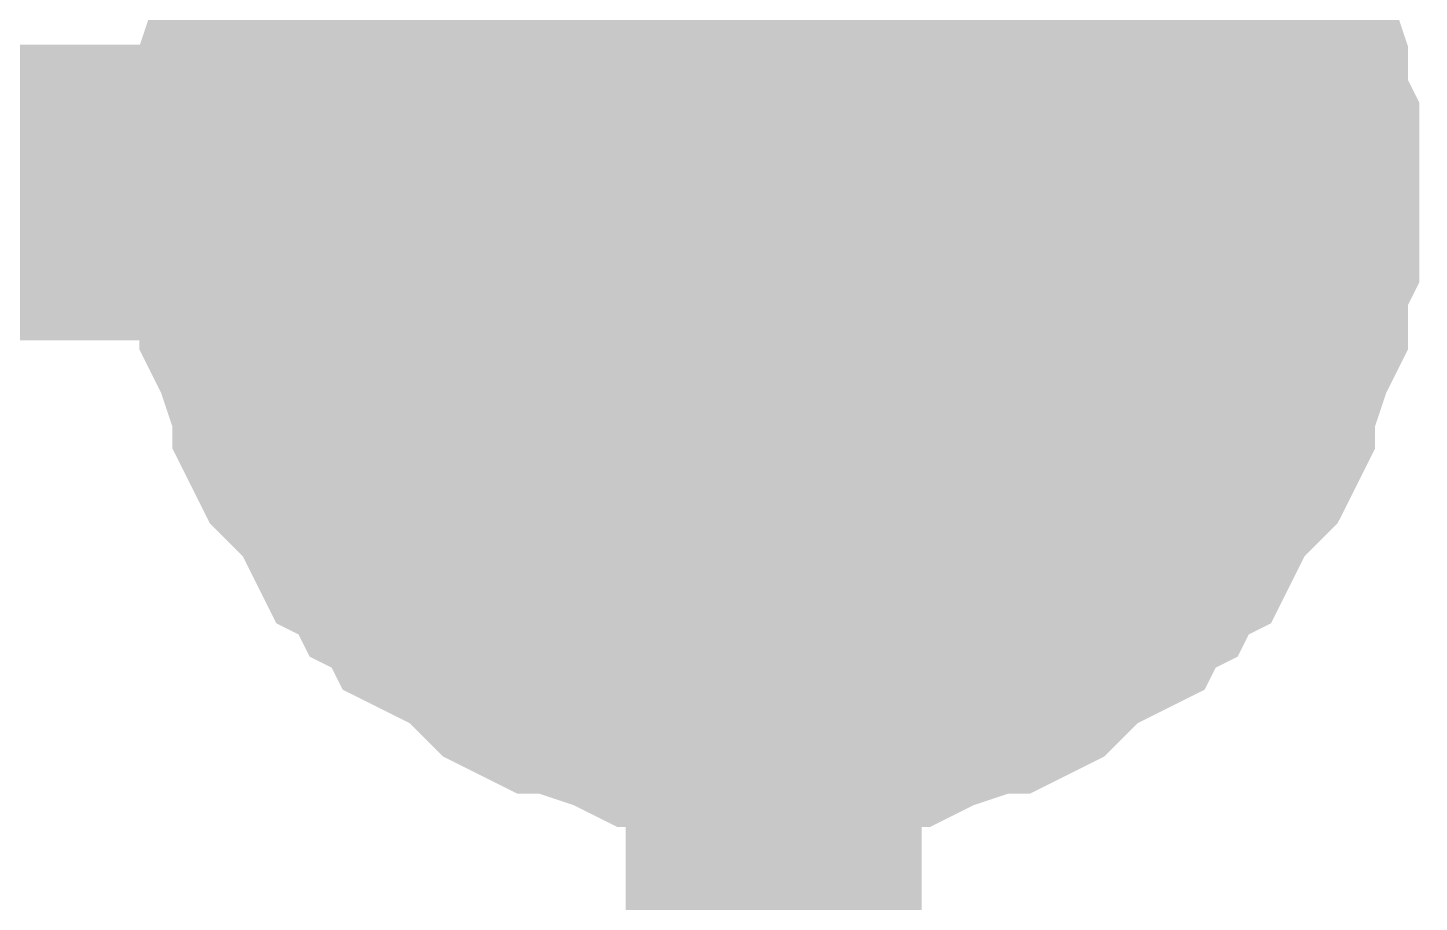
# Model space of a CAD drawing. Header units: inches. Extents: x 0 to 17, y 0 to 11.7.
# Drawn here: x 10.9693 to 11.0248, y 4.8214 to 4.8562 of the extents above; entities that cross this region are included whole.
import ezdxf

# ---------------------------------------------------------------- set-up
doc = ezdxf.new("R2010")
doc.units = ezdxf.units.IN
doc.header["$MEASUREMENT"] = 0
doc.layers.add('Sheet', color=255, linetype='Continuous')

msp = doc.modelspace()

# ---------------------------------------------------------------- linework, layer by layer
at = {"layer": 'Sheet'}
for points in [[(10.898984, 4.849675, 0.0118, 0.0118, 0), (10.99908, 4.849675, 0.0118, 0.0118, 0), (10.99908, 4.949791, 0.0118, 0.0118, 0), (10.898984, 4.949791, 0.0118, 0.0118, 0)], [(10.979237, 4.849675, 0.0118, 0.0118, 0), (10.979237, 4.850557, 0.0118, 0.0118, 0), (10.979237, 4.85188, 0.0118, 0.0118, 0), (10.979678, 4.852762, 0.0118, 0.0118, 0), (10.979678, 4.853644, 0.0118, 0.0118, 0), (10.979678, 4.854526, 0.0118, 0.0118, 0), (10.980119, 4.85585, 0.0118, 0.0118, 0), (10.98056, 4.856732, 0.0118, 0.0118, 0), (10.981001, 4.857614, 0.0118, 0.0118, 0), (10.981001, 4.858496, 0.0118, 0.0118, 0), (10.981442, 4.859378, 0.0118, 0.0118, 0), (10.981883, 4.86026, 0.0118, 0.0118, 0), (10.982765, 4.861142, 0.0118, 0.0118, 0), (10.983206, 4.861583, 0.0118, 0.0118, 0), (10.983646, 4.862465, 0.0118, 0.0118, 0)], [(10.979237, 4.849675, 0.0118, 0.0118, 0), (10.979237, 4.850557, 0.0118, 0.0118, 0), (10.979237, 4.85188, 0.0118, 0.0118, 0), (10.979678, 4.852762, 0.0118, 0.0118, 0), (10.979678, 4.853644, 0.0118, 0.0118, 0), (10.979678, 4.854526, 0.0118, 0.0118, 0), (10.980119, 4.85585, 0.0118, 0.0118, 0), (10.98056, 4.856732, 0.0118, 0.0118, 0), (10.981001, 4.857614, 0.0118, 0.0118, 0), (10.981001, 4.858496, 0.0118, 0.0118, 0), (10.981442, 4.859378, 0.0118, 0.0118, 0), (10.981883, 4.86026, 0.0118, 0.0118, 0), (10.982765, 4.861142, 0.0118, 0.0118, 0), (10.983206, 4.861583, 0.0118, 0.0118, 0), (10.983646, 4.862465, 0.0118, 0.0118, 0)], [(10.979237, 4.849675, 0.0118, 0.0118, 0), (10.979237, 4.850557, 0.0118, 0.0118, 0), (10.979237, 4.85188, 0.0118, 0.0118, 0), (10.979678, 4.852762, 0.0118, 0.0118, 0), (10.979678, 4.853644, 0.0118, 0.0118, 0), (10.979678, 4.854526, 0.0118, 0.0118, 0), (10.980119, 4.85585, 0.0118, 0.0118, 0), (10.98056, 4.856732, 0.0118, 0.0118, 0), (10.981001, 4.857614, 0.0118, 0.0118, 0), (10.981001, 4.858496, 0.0118, 0.0118, 0), (10.981442, 4.859378, 0.0118, 0.0118, 0), (10.981883, 4.86026, 0.0118, 0.0118, 0), (10.982765, 4.861142, 0.0118, 0.0118, 0), (10.983206, 4.861583, 0.0118, 0.0118, 0), (10.983646, 4.862465, 0.0118, 0.0118, 0)], [(10.979237, 4.849675, 0.0118, 0.0118, 0), (10.979237, 4.850557, 0.0118, 0.0118, 0), (10.979237, 4.85188, 0.0118, 0.0118, 0), (10.979678, 4.852762, 0.0118, 0.0118, 0), (10.979678, 4.853644, 0.0118, 0.0118, 0), (10.979678, 4.854526, 0.0118, 0.0118, 0), (10.980119, 4.85585, 0.0118, 0.0118, 0), (10.98056, 4.856732, 0.0118, 0.0118, 0), (10.981001, 4.857614, 0.0118, 0.0118, 0), (10.981001, 4.858496, 0.0118, 0.0118, 0), (10.981442, 4.859378, 0.0118, 0.0118, 0), (10.981883, 4.86026, 0.0118, 0.0118, 0), (10.982765, 4.861142, 0.0118, 0.0118, 0), (10.983206, 4.861583, 0.0118, 0.0118, 0), (10.983646, 4.862465, 0.0118, 0.0118, 0)], [(11.014513, 4.862465, 0.0118, 0.0118, 0), (11.014954, 4.861583, 0.0118, 0.0118, 0), (11.015395, 4.861142, 0.0118, 0.0118, 0), (11.016277, 4.86026, 0.0118, 0.0118, 0), (11.016718, 4.859378, 0.0118, 0.0118, 0), (11.017159, 4.858496, 0.0118, 0.0118, 0), (11.017159, 4.857614, 0.0118, 0.0118, 0), (11.0176, 4.856732, 0.0118, 0.0118, 0), (11.018041, 4.85585, 0.0118, 0.0118, 0), (11.018482, 4.854526, 0.0118, 0.0118, 0), (11.018482, 4.853644, 0.0118, 0.0118, 0), (11.018482, 4.852762, 0.0118, 0.0118, 0), (11.018923, 4.85188, 0.0118, 0.0118, 0), (11.018923, 4.850557, 0.0118, 0.0118, 0), (11.018923, 4.849675, 0.0118, 0.0118, 0)], [(11.014513, 4.862465, 0.0118, 0.0118, 0), (11.014954, 4.861583, 0.0118, 0.0118, 0), (11.015395, 4.861142, 0.0118, 0.0118, 0), (11.016277, 4.86026, 0.0118, 0.0118, 0), (11.016718, 4.859378, 0.0118, 0.0118, 0), (11.017159, 4.858496, 0.0118, 0.0118, 0), (11.017159, 4.857614, 0.0118, 0.0118, 0), (11.0176, 4.856732, 0.0118, 0.0118, 0), (11.018041, 4.85585, 0.0118, 0.0118, 0), (11.018482, 4.854526, 0.0118, 0.0118, 0), (11.018482, 4.853644, 0.0118, 0.0118, 0), (11.018482, 4.852762, 0.0118, 0.0118, 0), (11.018923, 4.85188, 0.0118, 0.0118, 0), (11.018923, 4.850557, 0.0118, 0.0118, 0), (11.018923, 4.849675, 0.0118, 0.0118, 0)], [(11.014513, 4.862465, 0.0118, 0.0118, 0), (11.014954, 4.861583, 0.0118, 0.0118, 0), (11.015395, 4.861142, 0.0118, 0.0118, 0), (11.016277, 4.86026, 0.0118, 0.0118, 0), (11.016718, 4.859378, 0.0118, 0.0118, 0), (11.017159, 4.858496, 0.0118, 0.0118, 0), (11.017159, 4.857614, 0.0118, 0.0118, 0), (11.0176, 4.856732, 0.0118, 0.0118, 0), (11.018041, 4.85585, 0.0118, 0.0118, 0), (11.018482, 4.854526, 0.0118, 0.0118, 0), (11.018482, 4.853644, 0.0118, 0.0118, 0), (11.018482, 4.852762, 0.0118, 0.0118, 0), (11.018923, 4.85188, 0.0118, 0.0118, 0), (11.018923, 4.850557, 0.0118, 0.0118, 0), (11.018923, 4.849675, 0.0118, 0.0118, 0)], [(11.014513, 4.862465, 0.0118, 0.0118, 0), (11.014954, 4.861583, 0.0118, 0.0118, 0), (11.015395, 4.861142, 0.0118, 0.0118, 0), (11.016277, 4.86026, 0.0118, 0.0118, 0), (11.016718, 4.859378, 0.0118, 0.0118, 0), (11.017159, 4.858496, 0.0118, 0.0118, 0), (11.017159, 4.857614, 0.0118, 0.0118, 0), (11.0176, 4.856732, 0.0118, 0.0118, 0), (11.018041, 4.85585, 0.0118, 0.0118, 0), (11.018482, 4.854526, 0.0118, 0.0118, 0), (11.018482, 4.853644, 0.0118, 0.0118, 0), (11.018482, 4.852762, 0.0118, 0.0118, 0), (11.018923, 4.85188, 0.0118, 0.0118, 0), (11.018923, 4.850557, 0.0118, 0.0118, 0), (11.018923, 4.849675, 0.0118, 0.0118, 0)], [(10.979237, 4.849675, 0.0039, 0.0039, 0), (10.979237, 4.850557, 0.0039, 0.0039, 0), (10.979237, 4.85188, 0.0039, 0.0039, 0), (10.979678, 4.852762, 0.0039, 0.0039, 0), (10.979678, 4.853644, 0.0039, 0.0039, 0), (10.979678, 4.854526, 0.0039, 0.0039, 0), (10.980119, 4.85585, 0.0039, 0.0039, 0), (10.98056, 4.856732, 0.0039, 0.0039, 0), (10.981001, 4.857614, 0.0039, 0.0039, 0), (10.981001, 4.858496, 0.0039, 0.0039, 0)], [(10.979237, 4.849675, 0.0039, 0.0039, 0), (10.979237, 4.850557, 0.0039, 0.0039, 0), (10.979237, 4.85188, 0.0039, 0.0039, 0), (10.979678, 4.852762, 0.0039, 0.0039, 0), (10.979678, 4.853644, 0.0039, 0.0039, 0), (10.979678, 4.854526, 0.0039, 0.0039, 0), (10.980119, 4.85585, 0.0039, 0.0039, 0), (10.98056, 4.856732, 0.0039, 0.0039, 0), (10.981001, 4.857614, 0.0039, 0.0039, 0), (10.981001, 4.858496, 0.0039, 0.0039, 0)], [(10.979237, 4.849675, 0.0039, 0.0039, 0), (10.979237, 4.850557, 0.0039, 0.0039, 0), (10.979237, 4.85188, 0.0039, 0.0039, 0), (10.979678, 4.852762, 0.0039, 0.0039, 0), (10.979678, 4.853644, 0.0039, 0.0039, 0), (10.979678, 4.854526, 0.0039, 0.0039, 0), (10.980119, 4.85585, 0.0039, 0.0039, 0), (10.98056, 4.856732, 0.0039, 0.0039, 0), (10.981001, 4.857614, 0.0039, 0.0039, 0), (10.981001, 4.858496, 0.0039, 0.0039, 0)], [(10.979237, 4.849675, 0.0039, 0.0039, 0), (10.979237, 4.850557, 0.0039, 0.0039, 0), (10.979237, 4.85188, 0.0039, 0.0039, 0), (10.979678, 4.852762, 0.0039, 0.0039, 0), (10.979678, 4.853644, 0.0039, 0.0039, 0), (10.979678, 4.854526, 0.0039, 0.0039, 0), (10.980119, 4.85585, 0.0039, 0.0039, 0), (10.98056, 4.856732, 0.0039, 0.0039, 0), (10.981001, 4.857614, 0.0039, 0.0039, 0), (10.981001, 4.858496, 0.0039, 0.0039, 0)], [(11.017159, 4.858496, 0.0039, 0.0039, 0), (11.017159, 4.857614, 0.0039, 0.0039, 0), (11.0176, 4.856732, 0.0039, 0.0039, 0), (11.018041, 4.85585, 0.0039, 0.0039, 0), (11.018482, 4.854526, 0.0039, 0.0039, 0), (11.018482, 4.853644, 0.0039, 0.0039, 0), (11.018482, 4.852762, 0.0039, 0.0039, 0), (11.018923, 4.85188, 0.0039, 0.0039, 0), (11.018923, 4.850557, 0.0039, 0.0039, 0), (11.018923, 4.849675, 0.0039, 0.0039, 0)], [(11.017159, 4.858496, 0.0039, 0.0039, 0), (11.017159, 4.857614, 0.0039, 0.0039, 0), (11.0176, 4.856732, 0.0039, 0.0039, 0), (11.018041, 4.85585, 0.0039, 0.0039, 0), (11.018482, 4.854526, 0.0039, 0.0039, 0), (11.018482, 4.853644, 0.0039, 0.0039, 0), (11.018482, 4.852762, 0.0039, 0.0039, 0), (11.018923, 4.85188, 0.0039, 0.0039, 0), (11.018923, 4.850557, 0.0039, 0.0039, 0), (11.018923, 4.849675, 0.0039, 0.0039, 0)], [(11.017159, 4.858496, 0.0039, 0.0039, 0), (11.017159, 4.857614, 0.0039, 0.0039, 0), (11.0176, 4.856732, 0.0039, 0.0039, 0), (11.018041, 4.85585, 0.0039, 0.0039, 0), (11.018482, 4.854526, 0.0039, 0.0039, 0), (11.018482, 4.853644, 0.0039, 0.0039, 0), (11.018482, 4.852762, 0.0039, 0.0039, 0), (11.018923, 4.85188, 0.0039, 0.0039, 0), (11.018923, 4.850557, 0.0039, 0.0039, 0), (11.018923, 4.849675, 0.0039, 0.0039, 0)], [(11.017159, 4.858496, 0.0039, 0.0039, 0), (11.017159, 4.857614, 0.0039, 0.0039, 0), (11.0176, 4.856732, 0.0039, 0.0039, 0), (11.018041, 4.85585, 0.0039, 0.0039, 0), (11.018482, 4.854526, 0.0039, 0.0039, 0), (11.018482, 4.853644, 0.0039, 0.0039, 0), (11.018482, 4.852762, 0.0039, 0.0039, 0), (11.018923, 4.85188, 0.0039, 0.0039, 0), (11.018923, 4.850557, 0.0039, 0.0039, 0), (11.018923, 4.849675, 0.0039, 0.0039, 0)], [(10.898984, 4.75, 0.0118, 0.0118, 0), (10.99908, 4.75, 0.0118, 0.0118, 0), (10.99908, 4.849675, 0.0118, 0.0118, 0)], [(10.99908, 4.829828, 0.0118, 0.0118, 0), (10.998198, 4.829828, 0.0118, 0.0118, 0), (10.996875, 4.829828, 0.0118, 0.0118, 0), (10.995993, 4.830269, 0.0118, 0.0118, 0), (10.995111, 4.830269, 0.0118, 0.0118, 0), (10.994229, 4.830269, 0.0118, 0.0118, 0), (10.993347, 4.83071, 0.0118, 0.0118, 0), (10.992025, 4.831151, 0.0118, 0.0118, 0), (10.991143, 4.831592, 0.0118, 0.0118, 0), (10.990261, 4.831592, 0.0118, 0.0118, 0), (10.989379, 4.832033, 0.0118, 0.0118, 0), (10.988938, 4.832474, 0.0118, 0.0118, 0), (10.988056, 4.833357, 0.0118, 0.0118, 0), (10.987174, 4.833798, 0.0118, 0.0118, 0), (10.986292, 4.834239, 0.0118, 0.0118, 0), (10.985851, 4.835121, 0.0118, 0.0118, 0), (10.984969, 4.835562, 0.0118, 0.0118, 0), (10.984528, 4.836444, 0.0118, 0.0118, 0), (10.983646, 4.836885, 0.0118, 0.0118, 0), (10.983206, 4.837767, 0.0118, 0.0118, 0), (10.982765, 4.838649, 0.0118, 0.0118, 0), (10.981883, 4.839531, 0.0118, 0.0118, 0), (10.981442, 4.839972, 0.0118, 0.0118, 0), (10.981001, 4.840854, 0.0118, 0.0118, 0), (10.981001, 4.841736, 0.0118, 0.0118, 0), (10.98056, 4.842618, 0.0118, 0.0118, 0), (10.980119, 4.843942, 0.0118, 0.0118, 0), (10.979678, 4.844824, 0.0118, 0.0118, 0), (10.979678, 4.845706, 0.0118, 0.0118, 0), (10.979678, 4.846588, 0.0118, 0.0118, 0), (10.979237, 4.84747, 0.0118, 0.0118, 0), (10.979237, 4.848793, 0.0118, 0.0118, 0), (10.979237, 4.849675, 0.0118, 0.0118, 0)], [(10.979237, 4.849675, 0.0118, 0.0118, 0), (10.979237, 4.849675, 0.0118, 0.0118, 0)], [(10.99908, 4.829828, 0.0118, 0.0118, 0), (10.998198, 4.829828, 0.0118, 0.0118, 0), (10.996875, 4.829828, 0.0118, 0.0118, 0), (10.995993, 4.830269, 0.0118, 0.0118, 0), (10.995111, 4.830269, 0.0118, 0.0118, 0), (10.994229, 4.830269, 0.0118, 0.0118, 0), (10.993347, 4.83071, 0.0118, 0.0118, 0), (10.992025, 4.831151, 0.0118, 0.0118, 0), (10.991143, 4.831592, 0.0118, 0.0118, 0), (10.990261, 4.831592, 0.0118, 0.0118, 0), (10.989379, 4.832033, 0.0118, 0.0118, 0), (10.988938, 4.832474, 0.0118, 0.0118, 0), (10.988056, 4.833357, 0.0118, 0.0118, 0), (10.987174, 4.833798, 0.0118, 0.0118, 0), (10.986292, 4.834239, 0.0118, 0.0118, 0), (10.985851, 4.835121, 0.0118, 0.0118, 0), (10.984969, 4.835562, 0.0118, 0.0118, 0), (10.984528, 4.836444, 0.0118, 0.0118, 0), (10.983646, 4.836885, 0.0118, 0.0118, 0), (10.983206, 4.837767, 0.0118, 0.0118, 0), (10.982765, 4.838649, 0.0118, 0.0118, 0), (10.981883, 4.839531, 0.0118, 0.0118, 0), (10.981442, 4.839972, 0.0118, 0.0118, 0), (10.981001, 4.840854, 0.0118, 0.0118, 0), (10.981001, 4.841736, 0.0118, 0.0118, 0), (10.98056, 4.842618, 0.0118, 0.0118, 0), (10.980119, 4.843942, 0.0118, 0.0118, 0), (10.979678, 4.844824, 0.0118, 0.0118, 0), (10.979678, 4.845706, 0.0118, 0.0118, 0), (10.979678, 4.846588, 0.0118, 0.0118, 0), (10.979237, 4.84747, 0.0118, 0.0118, 0), (10.979237, 4.848793, 0.0118, 0.0118, 0), (10.979237, 4.849675, 0.0118, 0.0118, 0)], [(10.979237, 4.849675, 0.0118, 0.0118, 0), (10.979237, 4.849675, 0.0118, 0.0118, 0)], [(10.99908, 4.829828, 0.0118, 0.0118, 0), (10.998198, 4.829828, 0.0118, 0.0118, 0), (10.996875, 4.829828, 0.0118, 0.0118, 0), (10.995993, 4.830269, 0.0118, 0.0118, 0), (10.995111, 4.830269, 0.0118, 0.0118, 0), (10.994229, 4.830269, 0.0118, 0.0118, 0), (10.993347, 4.83071, 0.0118, 0.0118, 0), (10.992025, 4.831151, 0.0118, 0.0118, 0), (10.991143, 4.831592, 0.0118, 0.0118, 0), (10.990261, 4.831592, 0.0118, 0.0118, 0), (10.989379, 4.832033, 0.0118, 0.0118, 0), (10.988938, 4.832474, 0.0118, 0.0118, 0), (10.988056, 4.833357, 0.0118, 0.0118, 0), (10.987174, 4.833798, 0.0118, 0.0118, 0), (10.986292, 4.834239, 0.0118, 0.0118, 0), (10.985851, 4.835121, 0.0118, 0.0118, 0), (10.984969, 4.835562, 0.0118, 0.0118, 0), (10.984528, 4.836444, 0.0118, 0.0118, 0), (10.983646, 4.836885, 0.0118, 0.0118, 0), (10.983206, 4.837767, 0.0118, 0.0118, 0), (10.982765, 4.838649, 0.0118, 0.0118, 0), (10.981883, 4.839531, 0.0118, 0.0118, 0), (10.981442, 4.839972, 0.0118, 0.0118, 0), (10.981001, 4.840854, 0.0118, 0.0118, 0), (10.981001, 4.841736, 0.0118, 0.0118, 0), (10.98056, 4.842618, 0.0118, 0.0118, 0), (10.980119, 4.843942, 0.0118, 0.0118, 0), (10.979678, 4.844824, 0.0118, 0.0118, 0), (10.979678, 4.845706, 0.0118, 0.0118, 0), (10.979678, 4.846588, 0.0118, 0.0118, 0), (10.979237, 4.84747, 0.0118, 0.0118, 0), (10.979237, 4.848793, 0.0118, 0.0118, 0), (10.979237, 4.849675, 0.0118, 0.0118, 0)], [(10.979237, 4.849675, 0.0118, 0.0118, 0), (10.979237, 4.849675, 0.0118, 0.0118, 0)], [(10.99908, 4.829828, 0.0118, 0.0118, 0), (10.998198, 4.829828, 0.0118, 0.0118, 0), (10.996875, 4.829828, 0.0118, 0.0118, 0), (10.995993, 4.830269, 0.0118, 0.0118, 0), (10.995111, 4.830269, 0.0118, 0.0118, 0), (10.994229, 4.830269, 0.0118, 0.0118, 0), (10.993347, 4.83071, 0.0118, 0.0118, 0), (10.992025, 4.831151, 0.0118, 0.0118, 0), (10.991143, 4.831592, 0.0118, 0.0118, 0), (10.990261, 4.831592, 0.0118, 0.0118, 0), (10.989379, 4.832033, 0.0118, 0.0118, 0), (10.988938, 4.832474, 0.0118, 0.0118, 0), (10.988056, 4.833357, 0.0118, 0.0118, 0), (10.987174, 4.833798, 0.0118, 0.0118, 0), (10.986292, 4.834239, 0.0118, 0.0118, 0), (10.985851, 4.835121, 0.0118, 0.0118, 0), (10.984969, 4.835562, 0.0118, 0.0118, 0), (10.984528, 4.836444, 0.0118, 0.0118, 0), (10.983646, 4.836885, 0.0118, 0.0118, 0), (10.983206, 4.837767, 0.0118, 0.0118, 0), (10.982765, 4.838649, 0.0118, 0.0118, 0), (10.981883, 4.839531, 0.0118, 0.0118, 0), (10.981442, 4.839972, 0.0118, 0.0118, 0), (10.981001, 4.840854, 0.0118, 0.0118, 0), (10.981001, 4.841736, 0.0118, 0.0118, 0), (10.98056, 4.842618, 0.0118, 0.0118, 0), (10.980119, 4.843942, 0.0118, 0.0118, 0), (10.979678, 4.844824, 0.0118, 0.0118, 0), (10.979678, 4.845706, 0.0118, 0.0118, 0), (10.979678, 4.846588, 0.0118, 0.0118, 0), (10.979237, 4.84747, 0.0118, 0.0118, 0), (10.979237, 4.848793, 0.0118, 0.0118, 0), (10.979237, 4.849675, 0.0118, 0.0118, 0)], [(10.979237, 4.849675, 0.0118, 0.0118, 0), (10.979237, 4.849675, 0.0118, 0.0118, 0)], [(11.018923, 4.849675, 0.0118, 0.0118, 0), (11.018923, 4.848793, 0.0118, 0.0118, 0), (11.018923, 4.84747, 0.0118, 0.0118, 0), (11.018482, 4.846588, 0.0118, 0.0118, 0), (11.018482, 4.845706, 0.0118, 0.0118, 0), (11.018482, 4.844824, 0.0118, 0.0118, 0), (11.018041, 4.843942, 0.0118, 0.0118, 0), (11.0176, 4.842618, 0.0118, 0.0118, 0), (11.017159, 4.841736, 0.0118, 0.0118, 0), (11.017159, 4.840854, 0.0118, 0.0118, 0), (11.016718, 4.839972, 0.0118, 0.0118, 0), (11.016277, 4.839531, 0.0118, 0.0118, 0), (11.015395, 4.838649, 0.0118, 0.0118, 0), (11.014954, 4.837767, 0.0118, 0.0118, 0), (11.014513, 4.836885, 0.0118, 0.0118, 0), (11.013631, 4.836444, 0.0118, 0.0118, 0), (11.01319, 4.835562, 0.0118, 0.0118, 0), (11.012308, 4.835121, 0.0118, 0.0118, 0), (11.011867, 4.834239, 0.0118, 0.0118, 0), (11.010985, 4.833798, 0.0118, 0.0118, 0), (11.010104, 4.833357, 0.0118, 0.0118, 0), (11.009222, 4.832474, 0.0118, 0.0118, 0), (11.008781, 4.832033, 0.0118, 0.0118, 0), (11.007899, 4.831592, 0.0118, 0.0118, 0), (11.007017, 4.831592, 0.0118, 0.0118, 0), (11.006135, 4.831151, 0.0118, 0.0118, 0), (11.004812, 4.83071, 0.0118, 0.0118, 0), (11.00393, 4.830269, 0.0118, 0.0118, 0), (11.003048, 4.830269, 0.0118, 0.0118, 0), (11.002166, 4.830269, 0.0118, 0.0118, 0), (11.001285, 4.829828, 0.0118, 0.0118, 0), (10.999962, 4.829828, 0.0118, 0.0118, 0), (10.99908, 4.829828, 0.0118, 0.0118, 0)], [(11.018923, 4.849675, 0.0118, 0.0118, 0), (11.018923, 4.848793, 0.0118, 0.0118, 0), (11.018923, 4.84747, 0.0118, 0.0118, 0), (11.018482, 4.846588, 0.0118, 0.0118, 0), (11.018482, 4.845706, 0.0118, 0.0118, 0), (11.018482, 4.844824, 0.0118, 0.0118, 0), (11.018041, 4.843942, 0.0118, 0.0118, 0), (11.0176, 4.842618, 0.0118, 0.0118, 0), (11.017159, 4.841736, 0.0118, 0.0118, 0), (11.017159, 4.840854, 0.0118, 0.0118, 0), (11.016718, 4.839972, 0.0118, 0.0118, 0), (11.016277, 4.839531, 0.0118, 0.0118, 0), (11.015395, 4.838649, 0.0118, 0.0118, 0), (11.014954, 4.837767, 0.0118, 0.0118, 0), (11.014513, 4.836885, 0.0118, 0.0118, 0), (11.013631, 4.836444, 0.0118, 0.0118, 0), (11.01319, 4.835562, 0.0118, 0.0118, 0), (11.012308, 4.835121, 0.0118, 0.0118, 0), (11.011867, 4.834239, 0.0118, 0.0118, 0), (11.010985, 4.833798, 0.0118, 0.0118, 0), (11.010104, 4.833357, 0.0118, 0.0118, 0), (11.009222, 4.832474, 0.0118, 0.0118, 0), (11.008781, 4.832033, 0.0118, 0.0118, 0), (11.007899, 4.831592, 0.0118, 0.0118, 0), (11.007017, 4.831592, 0.0118, 0.0118, 0), (11.006135, 4.831151, 0.0118, 0.0118, 0), (11.004812, 4.83071, 0.0118, 0.0118, 0), (11.00393, 4.830269, 0.0118, 0.0118, 0), (11.003048, 4.830269, 0.0118, 0.0118, 0), (11.002166, 4.830269, 0.0118, 0.0118, 0), (11.001285, 4.829828, 0.0118, 0.0118, 0), (10.999962, 4.829828, 0.0118, 0.0118, 0), (10.99908, 4.829828, 0.0118, 0.0118, 0)], [(11.018923, 4.849675, 0.0118, 0.0118, 0), (11.018923, 4.848793, 0.0118, 0.0118, 0), (11.018923, 4.84747, 0.0118, 0.0118, 0), (11.018482, 4.846588, 0.0118, 0.0118, 0), (11.018482, 4.845706, 0.0118, 0.0118, 0), (11.018482, 4.844824, 0.0118, 0.0118, 0), (11.018041, 4.843942, 0.0118, 0.0118, 0), (11.0176, 4.842618, 0.0118, 0.0118, 0), (11.017159, 4.841736, 0.0118, 0.0118, 0), (11.017159, 4.840854, 0.0118, 0.0118, 0), (11.016718, 4.839972, 0.0118, 0.0118, 0), (11.016277, 4.839531, 0.0118, 0.0118, 0), (11.015395, 4.838649, 0.0118, 0.0118, 0), (11.014954, 4.837767, 0.0118, 0.0118, 0), (11.014513, 4.836885, 0.0118, 0.0118, 0), (11.013631, 4.836444, 0.0118, 0.0118, 0), (11.01319, 4.835562, 0.0118, 0.0118, 0), (11.012308, 4.835121, 0.0118, 0.0118, 0), (11.011867, 4.834239, 0.0118, 0.0118, 0), (11.010985, 4.833798, 0.0118, 0.0118, 0), (11.010104, 4.833357, 0.0118, 0.0118, 0), (11.009222, 4.832474, 0.0118, 0.0118, 0), (11.008781, 4.832033, 0.0118, 0.0118, 0), (11.007899, 4.831592, 0.0118, 0.0118, 0), (11.007017, 4.831592, 0.0118, 0.0118, 0), (11.006135, 4.831151, 0.0118, 0.0118, 0), (11.004812, 4.83071, 0.0118, 0.0118, 0), (11.00393, 4.830269, 0.0118, 0.0118, 0), (11.003048, 4.830269, 0.0118, 0.0118, 0), (11.002166, 4.830269, 0.0118, 0.0118, 0), (11.001285, 4.829828, 0.0118, 0.0118, 0), (10.999962, 4.829828, 0.0118, 0.0118, 0), (10.99908, 4.829828, 0.0118, 0.0118, 0)], [(11.018923, 4.849675, 0.0118, 0.0118, 0), (11.018923, 4.848793, 0.0118, 0.0118, 0), (11.018923, 4.84747, 0.0118, 0.0118, 0), (11.018482, 4.846588, 0.0118, 0.0118, 0), (11.018482, 4.845706, 0.0118, 0.0118, 0), (11.018482, 4.844824, 0.0118, 0.0118, 0), (11.018041, 4.843942, 0.0118, 0.0118, 0), (11.0176, 4.842618, 0.0118, 0.0118, 0), (11.017159, 4.841736, 0.0118, 0.0118, 0), (11.017159, 4.840854, 0.0118, 0.0118, 0), (11.016718, 4.839972, 0.0118, 0.0118, 0), (11.016277, 4.839531, 0.0118, 0.0118, 0), (11.015395, 4.838649, 0.0118, 0.0118, 0), (11.014954, 4.837767, 0.0118, 0.0118, 0), (11.014513, 4.836885, 0.0118, 0.0118, 0), (11.013631, 4.836444, 0.0118, 0.0118, 0), (11.01319, 4.835562, 0.0118, 0.0118, 0), (11.012308, 4.835121, 0.0118, 0.0118, 0), (11.011867, 4.834239, 0.0118, 0.0118, 0), (11.010985, 4.833798, 0.0118, 0.0118, 0), (11.010104, 4.833357, 0.0118, 0.0118, 0), (11.009222, 4.832474, 0.0118, 0.0118, 0), (11.008781, 4.832033, 0.0118, 0.0118, 0), (11.007899, 4.831592, 0.0118, 0.0118, 0), (11.007017, 4.831592, 0.0118, 0.0118, 0), (11.006135, 4.831151, 0.0118, 0.0118, 0), (11.004812, 4.83071, 0.0118, 0.0118, 0), (11.00393, 4.830269, 0.0118, 0.0118, 0), (11.003048, 4.830269, 0.0118, 0.0118, 0), (11.002166, 4.830269, 0.0118, 0.0118, 0), (11.001285, 4.829828, 0.0118, 0.0118, 0), (10.999962, 4.829828, 0.0118, 0.0118, 0), (10.99908, 4.829828, 0.0118, 0.0118, 0)], [(11.018923, 4.849675, 0.0118, 0.0118, 0), (11.018923, 4.849675, 0.0118, 0.0118, 0), (11.018923, 4.849675, 0.0118, 0.0118, 0), (11.018923, 4.849675, 0.0118, 0.0118, 0), (11.018923, 4.849675, 0.0118, 0.0118, 0), (11.018923, 4.849675, 0.0118, 0.0118, 0), (11.018923, 4.849675, 0.0118, 0.0118, 0), (11.018923, 4.849675, 0.0118, 0.0118, 0), (11.018923, 4.849675, 0.0118, 0.0118, 0), (11.018923, 4.849675, 0.0118, 0.0118, 0), (11.018923, 4.849675, 0.0118, 0.0118, 0), (11.018923, 4.849675, 0.0118, 0.0118, 0), (11.018923, 4.849675, 0.0118, 0.0118, 0), (11.018923, 4.849675, 0.0118, 0.0118, 0), (11.018923, 4.849675, 0.0118, 0.0118, 0), (11.018923, 4.849675, 0.0118, 0.0118, 0), (11.018923, 4.849675, 0.0118, 0.0118, 0), (11.018923, 4.849675, 0.0118, 0.0118, 0), (11.018923, 4.849675, 0.0118, 0.0118, 0), (11.018923, 4.849675, 0.0118, 0.0118, 0), (11.018923, 4.849675, 0.0118, 0.0118, 0), (11.018923, 4.849675, 0.0118, 0.0118, 0), (11.018923, 4.849675, 0.0118, 0.0118, 0), (11.018923, 4.849675, 0.0118, 0.0118, 0), (11.018923, 4.849675, 0.0118, 0.0118, 0), (11.018923, 4.849675, 0.0118, 0.0118, 0), (11.018923, 4.849675, 0.0118, 0.0118, 0), (11.018923, 4.849675, 0.0118, 0.0118, 0), (11.018923, 4.849675, 0.0118, 0.0118, 0), (11.018923, 4.849675, 0.0118, 0.0118, 0), (11.018923, 4.849675, 0.0118, 0.0118, 0), (11.018923, 4.849675, 0.0118, 0.0118, 0), (11.018923, 4.849675, 0.0118, 0.0118, 0)], [(11.018923, 4.849675, 0.0118, 0.0118, 0), (11.018923, 4.849675, 0.0118, 0.0118, 0)], [(11.018923, 4.849675, 0.0118, 0.0118, 0), (11.018923, 4.849675, 0.0118, 0.0118, 0), (11.018923, 4.849675, 0.0118, 0.0118, 0), (11.018923, 4.849675, 0.0118, 0.0118, 0), (11.018923, 4.849675, 0.0118, 0.0118, 0), (11.018923, 4.849675, 0.0118, 0.0118, 0), (11.018923, 4.849675, 0.0118, 0.0118, 0), (11.018923, 4.849675, 0.0118, 0.0118, 0), (11.018923, 4.849675, 0.0118, 0.0118, 0), (11.018923, 4.849675, 0.0118, 0.0118, 0), (11.018923, 4.849675, 0.0118, 0.0118, 0), (11.018923, 4.849675, 0.0118, 0.0118, 0), (11.018923, 4.849675, 0.0118, 0.0118, 0), (11.018923, 4.849675, 0.0118, 0.0118, 0), (11.018923, 4.849675, 0.0118, 0.0118, 0), (11.018923, 4.849675, 0.0118, 0.0118, 0), (11.018923, 4.849675, 0.0118, 0.0118, 0), (11.018923, 4.849675, 0.0118, 0.0118, 0), (11.018923, 4.849675, 0.0118, 0.0118, 0), (11.018923, 4.849675, 0.0118, 0.0118, 0), (11.018923, 4.849675, 0.0118, 0.0118, 0), (11.018923, 4.849675, 0.0118, 0.0118, 0), (11.018923, 4.849675, 0.0118, 0.0118, 0), (11.018923, 4.849675, 0.0118, 0.0118, 0), (11.018923, 4.849675, 0.0118, 0.0118, 0), (11.018923, 4.849675, 0.0118, 0.0118, 0), (11.018923, 4.849675, 0.0118, 0.0118, 0), (11.018923, 4.849675, 0.0118, 0.0118, 0), (11.018923, 4.849675, 0.0118, 0.0118, 0), (11.018923, 4.849675, 0.0118, 0.0118, 0), (11.018923, 4.849675, 0.0118, 0.0118, 0), (11.018923, 4.849675, 0.0118, 0.0118, 0), (11.018923, 4.849675, 0.0118, 0.0118, 0)], [(11.018923, 4.849675, 0.0118, 0.0118, 0), (11.018923, 4.849675, 0.0118, 0.0118, 0)], [(11.018923, 4.849675, 0.0118, 0.0118, 0), (11.018923, 4.849675, 0.0118, 0.0118, 0), (11.018923, 4.849675, 0.0118, 0.0118, 0), (11.018923, 4.849675, 0.0118, 0.0118, 0), (11.018923, 4.849675, 0.0118, 0.0118, 0), (11.018923, 4.849675, 0.0118, 0.0118, 0), (11.018923, 4.849675, 0.0118, 0.0118, 0), (11.018923, 4.849675, 0.0118, 0.0118, 0), (11.018923, 4.849675, 0.0118, 0.0118, 0), (11.018923, 4.849675, 0.0118, 0.0118, 0), (11.018923, 4.849675, 0.0118, 0.0118, 0), (11.018923, 4.849675, 0.0118, 0.0118, 0), (11.018923, 4.849675, 0.0118, 0.0118, 0), (11.018923, 4.849675, 0.0118, 0.0118, 0), (11.018923, 4.849675, 0.0118, 0.0118, 0), (11.018923, 4.849675, 0.0118, 0.0118, 0), (11.018923, 4.849675, 0.0118, 0.0118, 0), (11.018923, 4.849675, 0.0118, 0.0118, 0), (11.018923, 4.849675, 0.0118, 0.0118, 0), (11.018923, 4.849675, 0.0118, 0.0118, 0), (11.018923, 4.849675, 0.0118, 0.0118, 0), (11.018923, 4.849675, 0.0118, 0.0118, 0), (11.018923, 4.849675, 0.0118, 0.0118, 0), (11.018923, 4.849675, 0.0118, 0.0118, 0), (11.018923, 4.849675, 0.0118, 0.0118, 0), (11.018923, 4.849675, 0.0118, 0.0118, 0), (11.018923, 4.849675, 0.0118, 0.0118, 0), (11.018923, 4.849675, 0.0118, 0.0118, 0), (11.018923, 4.849675, 0.0118, 0.0118, 0), (11.018923, 4.849675, 0.0118, 0.0118, 0), (11.018923, 4.849675, 0.0118, 0.0118, 0), (11.018923, 4.849675, 0.0118, 0.0118, 0), (11.018923, 4.849675, 0.0118, 0.0118, 0)], [(11.018923, 4.849675, 0.0118, 0.0118, 0), (11.018923, 4.849675, 0.0118, 0.0118, 0)], [(11.018923, 4.849675, 0.0118, 0.0118, 0), (11.018923, 4.849675, 0.0118, 0.0118, 0), (11.018923, 4.849675, 0.0118, 0.0118, 0), (11.018923, 4.849675, 0.0118, 0.0118, 0), (11.018923, 4.849675, 0.0118, 0.0118, 0), (11.018923, 4.849675, 0.0118, 0.0118, 0), (11.018923, 4.849675, 0.0118, 0.0118, 0), (11.018923, 4.849675, 0.0118, 0.0118, 0), (11.018923, 4.849675, 0.0118, 0.0118, 0), (11.018923, 4.849675, 0.0118, 0.0118, 0), (11.018923, 4.849675, 0.0118, 0.0118, 0), (11.018923, 4.849675, 0.0118, 0.0118, 0), (11.018923, 4.849675, 0.0118, 0.0118, 0), (11.018923, 4.849675, 0.0118, 0.0118, 0), (11.018923, 4.849675, 0.0118, 0.0118, 0), (11.018923, 4.849675, 0.0118, 0.0118, 0), (11.018923, 4.849675, 0.0118, 0.0118, 0), (11.018923, 4.849675, 0.0118, 0.0118, 0), (11.018923, 4.849675, 0.0118, 0.0118, 0), (11.018923, 4.849675, 0.0118, 0.0118, 0), (11.018923, 4.849675, 0.0118, 0.0118, 0), (11.018923, 4.849675, 0.0118, 0.0118, 0), (11.018923, 4.849675, 0.0118, 0.0118, 0), (11.018923, 4.849675, 0.0118, 0.0118, 0), (11.018923, 4.849675, 0.0118, 0.0118, 0), (11.018923, 4.849675, 0.0118, 0.0118, 0), (11.018923, 4.849675, 0.0118, 0.0118, 0), (11.018923, 4.849675, 0.0118, 0.0118, 0), (11.018923, 4.849675, 0.0118, 0.0118, 0), (11.018923, 4.849675, 0.0118, 0.0118, 0), (11.018923, 4.849675, 0.0118, 0.0118, 0), (11.018923, 4.849675, 0.0118, 0.0118, 0), (11.018923, 4.849675, 0.0118, 0.0118, 0)], [(11.018923, 4.849675, 0.0118, 0.0118, 0), (11.018923, 4.849675, 0.0118, 0.0118, 0)], [(10.99908, 4.829828, 0.0039, 0.0039, 0), (10.998198, 4.829828, 0.0039, 0.0039, 0), (10.996875, 4.829828, 0.0039, 0.0039, 0), (10.995993, 4.830269, 0.0039, 0.0039, 0), (10.995111, 4.830269, 0.0039, 0.0039, 0), (10.994229, 4.830269, 0.0039, 0.0039, 0), (10.993347, 4.83071, 0.0039, 0.0039, 0), (10.992025, 4.831151, 0.0039, 0.0039, 0), (10.991143, 4.831592, 0.0039, 0.0039, 0), (10.990261, 4.831592, 0.0039, 0.0039, 0), (10.989379, 4.832033, 0.0039, 0.0039, 0), (10.988938, 4.832474, 0.0039, 0.0039, 0), (10.988056, 4.833357, 0.0039, 0.0039, 0), (10.987174, 4.833798, 0.0039, 0.0039, 0), (10.986292, 4.834239, 0.0039, 0.0039, 0), (10.985851, 4.835121, 0.0039, 0.0039, 0), (10.984969, 4.835562, 0.0039, 0.0039, 0), (10.984528, 4.836444, 0.0039, 0.0039, 0), (10.983646, 4.836885, 0.0039, 0.0039, 0), (10.983206, 4.837767, 0.0039, 0.0039, 0), (10.982765, 4.838649, 0.0039, 0.0039, 0), (10.981883, 4.839531, 0.0039, 0.0039, 0), (10.981442, 4.839972, 0.0039, 0.0039, 0), (10.981001, 4.840854, 0.0039, 0.0039, 0), (10.981001, 4.841736, 0.0039, 0.0039, 0), (10.98056, 4.842618, 0.0039, 0.0039, 0), (10.980119, 4.843942, 0.0039, 0.0039, 0), (10.979678, 4.844824, 0.0039, 0.0039, 0), (10.979678, 4.845706, 0.0039, 0.0039, 0), (10.979678, 4.846588, 0.0039, 0.0039, 0), (10.979237, 4.84747, 0.0039, 0.0039, 0), (10.979237, 4.848793, 0.0039, 0.0039, 0), (10.979237, 4.849675, 0.0039, 0.0039, 0)], [(10.979237, 4.849675, 0.0039, 0.0039, 0), (10.979237, 4.849675, 0.0039, 0.0039, 0)], [(10.99908, 4.829828, 0.0039, 0.0039, 0), (10.998198, 4.829828, 0.0039, 0.0039, 0), (10.996875, 4.829828, 0.0039, 0.0039, 0), (10.995993, 4.830269, 0.0039, 0.0039, 0), (10.995111, 4.830269, 0.0039, 0.0039, 0), (10.994229, 4.830269, 0.0039, 0.0039, 0), (10.993347, 4.83071, 0.0039, 0.0039, 0), (10.992025, 4.831151, 0.0039, 0.0039, 0), (10.991143, 4.831592, 0.0039, 0.0039, 0), (10.990261, 4.831592, 0.0039, 0.0039, 0), (10.989379, 4.832033, 0.0039, 0.0039, 0), (10.988938, 4.832474, 0.0039, 0.0039, 0), (10.988056, 4.833357, 0.0039, 0.0039, 0), (10.987174, 4.833798, 0.0039, 0.0039, 0), (10.986292, 4.834239, 0.0039, 0.0039, 0), (10.985851, 4.835121, 0.0039, 0.0039, 0), (10.984969, 4.835562, 0.0039, 0.0039, 0), (10.984528, 4.836444, 0.0039, 0.0039, 0), (10.983646, 4.836885, 0.0039, 0.0039, 0), (10.983206, 4.837767, 0.0039, 0.0039, 0), (10.982765, 4.838649, 0.0039, 0.0039, 0), (10.981883, 4.839531, 0.0039, 0.0039, 0), (10.981442, 4.839972, 0.0039, 0.0039, 0), (10.981001, 4.840854, 0.0039, 0.0039, 0), (10.981001, 4.841736, 0.0039, 0.0039, 0), (10.98056, 4.842618, 0.0039, 0.0039, 0), (10.980119, 4.843942, 0.0039, 0.0039, 0), (10.979678, 4.844824, 0.0039, 0.0039, 0), (10.979678, 4.845706, 0.0039, 0.0039, 0), (10.979678, 4.846588, 0.0039, 0.0039, 0), (10.979237, 4.84747, 0.0039, 0.0039, 0), (10.979237, 4.848793, 0.0039, 0.0039, 0), (10.979237, 4.849675, 0.0039, 0.0039, 0)], [(10.979237, 4.849675, 0.0039, 0.0039, 0), (10.979237, 4.849675, 0.0039, 0.0039, 0)], [(10.99908, 4.829828, 0.0039, 0.0039, 0), (10.998198, 4.829828, 0.0039, 0.0039, 0), (10.996875, 4.829828, 0.0039, 0.0039, 0), (10.995993, 4.830269, 0.0039, 0.0039, 0), (10.995111, 4.830269, 0.0039, 0.0039, 0), (10.994229, 4.830269, 0.0039, 0.0039, 0), (10.993347, 4.83071, 0.0039, 0.0039, 0), (10.992025, 4.831151, 0.0039, 0.0039, 0), (10.991143, 4.831592, 0.0039, 0.0039, 0), (10.990261, 4.831592, 0.0039, 0.0039, 0), (10.989379, 4.832033, 0.0039, 0.0039, 0), (10.988938, 4.832474, 0.0039, 0.0039, 0), (10.988056, 4.833357, 0.0039, 0.0039, 0), (10.987174, 4.833798, 0.0039, 0.0039, 0), (10.986292, 4.834239, 0.0039, 0.0039, 0), (10.985851, 4.835121, 0.0039, 0.0039, 0), (10.984969, 4.835562, 0.0039, 0.0039, 0), (10.984528, 4.836444, 0.0039, 0.0039, 0), (10.983646, 4.836885, 0.0039, 0.0039, 0), (10.983206, 4.837767, 0.0039, 0.0039, 0), (10.982765, 4.838649, 0.0039, 0.0039, 0), (10.981883, 4.839531, 0.0039, 0.0039, 0), (10.981442, 4.839972, 0.0039, 0.0039, 0), (10.981001, 4.840854, 0.0039, 0.0039, 0), (10.981001, 4.841736, 0.0039, 0.0039, 0), (10.98056, 4.842618, 0.0039, 0.0039, 0), (10.980119, 4.843942, 0.0039, 0.0039, 0), (10.979678, 4.844824, 0.0039, 0.0039, 0), (10.979678, 4.845706, 0.0039, 0.0039, 0), (10.979678, 4.846588, 0.0039, 0.0039, 0), (10.979237, 4.84747, 0.0039, 0.0039, 0), (10.979237, 4.848793, 0.0039, 0.0039, 0), (10.979237, 4.849675, 0.0039, 0.0039, 0)], [(10.979237, 4.849675, 0.0039, 0.0039, 0), (10.979237, 4.849675, 0.0039, 0.0039, 0)], [(10.99908, 4.829828, 0.0039, 0.0039, 0), (10.998198, 4.829828, 0.0039, 0.0039, 0), (10.996875, 4.829828, 0.0039, 0.0039, 0), (10.995993, 4.830269, 0.0039, 0.0039, 0), (10.995111, 4.830269, 0.0039, 0.0039, 0), (10.994229, 4.830269, 0.0039, 0.0039, 0), (10.993347, 4.83071, 0.0039, 0.0039, 0), (10.992025, 4.831151, 0.0039, 0.0039, 0), (10.991143, 4.831592, 0.0039, 0.0039, 0), (10.990261, 4.831592, 0.0039, 0.0039, 0), (10.989379, 4.832033, 0.0039, 0.0039, 0), (10.988938, 4.832474, 0.0039, 0.0039, 0), (10.988056, 4.833357, 0.0039, 0.0039, 0), (10.987174, 4.833798, 0.0039, 0.0039, 0), (10.986292, 4.834239, 0.0039, 0.0039, 0), (10.985851, 4.835121, 0.0039, 0.0039, 0), (10.984969, 4.835562, 0.0039, 0.0039, 0), (10.984528, 4.836444, 0.0039, 0.0039, 0), (10.983646, 4.836885, 0.0039, 0.0039, 0), (10.983206, 4.837767, 0.0039, 0.0039, 0), (10.982765, 4.838649, 0.0039, 0.0039, 0), (10.981883, 4.839531, 0.0039, 0.0039, 0), (10.981442, 4.839972, 0.0039, 0.0039, 0), (10.981001, 4.840854, 0.0039, 0.0039, 0), (10.981001, 4.841736, 0.0039, 0.0039, 0), (10.98056, 4.842618, 0.0039, 0.0039, 0), (10.980119, 4.843942, 0.0039, 0.0039, 0), (10.979678, 4.844824, 0.0039, 0.0039, 0), (10.979678, 4.845706, 0.0039, 0.0039, 0), (10.979678, 4.846588, 0.0039, 0.0039, 0), (10.979237, 4.84747, 0.0039, 0.0039, 0), (10.979237, 4.848793, 0.0039, 0.0039, 0), (10.979237, 4.849675, 0.0039, 0.0039, 0)], [(10.979237, 4.849675, 0.0039, 0.0039, 0), (10.979237, 4.849675, 0.0039, 0.0039, 0)], [(11.018923, 4.849675, 0.0039, 0.0039, 0), (11.018923, 4.848793, 0.0039, 0.0039, 0), (11.018923, 4.84747, 0.0039, 0.0039, 0), (11.018482, 4.846588, 0.0039, 0.0039, 0), (11.018482, 4.845706, 0.0039, 0.0039, 0), (11.018482, 4.844824, 0.0039, 0.0039, 0), (11.018041, 4.843942, 0.0039, 0.0039, 0), (11.0176, 4.842618, 0.0039, 0.0039, 0), (11.017159, 4.841736, 0.0039, 0.0039, 0), (11.017159, 4.840854, 0.0039, 0.0039, 0), (11.016718, 4.839972, 0.0039, 0.0039, 0), (11.016277, 4.839531, 0.0039, 0.0039, 0), (11.015395, 4.838649, 0.0039, 0.0039, 0), (11.014954, 4.837767, 0.0039, 0.0039, 0), (11.014513, 4.836885, 0.0039, 0.0039, 0), (11.013631, 4.836444, 0.0039, 0.0039, 0), (11.01319, 4.835562, 0.0039, 0.0039, 0), (11.012308, 4.835121, 0.0039, 0.0039, 0), (11.011867, 4.834239, 0.0039, 0.0039, 0), (11.010985, 4.833798, 0.0039, 0.0039, 0), (11.010104, 4.833357, 0.0039, 0.0039, 0), (11.009222, 4.832474, 0.0039, 0.0039, 0), (11.008781, 4.832033, 0.0039, 0.0039, 0), (11.007899, 4.831592, 0.0039, 0.0039, 0), (11.007017, 4.831592, 0.0039, 0.0039, 0), (11.006135, 4.831151, 0.0039, 0.0039, 0), (11.004812, 4.83071, 0.0039, 0.0039, 0), (11.00393, 4.830269, 0.0039, 0.0039, 0), (11.003048, 4.830269, 0.0039, 0.0039, 0), (11.002166, 4.830269, 0.0039, 0.0039, 0), (11.001285, 4.829828, 0.0039, 0.0039, 0), (10.999962, 4.829828, 0.0039, 0.0039, 0), (10.99908, 4.829828, 0.0039, 0.0039, 0)], [(11.018923, 4.849675, 0.0039, 0.0039, 0), (11.018923, 4.848793, 0.0039, 0.0039, 0), (11.018923, 4.84747, 0.0039, 0.0039, 0), (11.018482, 4.846588, 0.0039, 0.0039, 0), (11.018482, 4.845706, 0.0039, 0.0039, 0), (11.018482, 4.844824, 0.0039, 0.0039, 0), (11.018041, 4.843942, 0.0039, 0.0039, 0), (11.0176, 4.842618, 0.0039, 0.0039, 0), (11.017159, 4.841736, 0.0039, 0.0039, 0), (11.017159, 4.840854, 0.0039, 0.0039, 0), (11.016718, 4.839972, 0.0039, 0.0039, 0), (11.016277, 4.839531, 0.0039, 0.0039, 0), (11.015395, 4.838649, 0.0039, 0.0039, 0), (11.014954, 4.837767, 0.0039, 0.0039, 0), (11.014513, 4.836885, 0.0039, 0.0039, 0), (11.013631, 4.836444, 0.0039, 0.0039, 0), (11.01319, 4.835562, 0.0039, 0.0039, 0), (11.012308, 4.835121, 0.0039, 0.0039, 0), (11.011867, 4.834239, 0.0039, 0.0039, 0), (11.010985, 4.833798, 0.0039, 0.0039, 0), (11.010104, 4.833357, 0.0039, 0.0039, 0), (11.009222, 4.832474, 0.0039, 0.0039, 0), (11.008781, 4.832033, 0.0039, 0.0039, 0), (11.007899, 4.831592, 0.0039, 0.0039, 0), (11.007017, 4.831592, 0.0039, 0.0039, 0), (11.006135, 4.831151, 0.0039, 0.0039, 0), (11.004812, 4.83071, 0.0039, 0.0039, 0), (11.00393, 4.830269, 0.0039, 0.0039, 0), (11.003048, 4.830269, 0.0039, 0.0039, 0), (11.002166, 4.830269, 0.0039, 0.0039, 0), (11.001285, 4.829828, 0.0039, 0.0039, 0), (10.999962, 4.829828, 0.0039, 0.0039, 0), (10.99908, 4.829828, 0.0039, 0.0039, 0)], [(11.018923, 4.849675, 0.0039, 0.0039, 0), (11.018923, 4.848793, 0.0039, 0.0039, 0), (11.018923, 4.84747, 0.0039, 0.0039, 0), (11.018482, 4.846588, 0.0039, 0.0039, 0), (11.018482, 4.845706, 0.0039, 0.0039, 0), (11.018482, 4.844824, 0.0039, 0.0039, 0), (11.018041, 4.843942, 0.0039, 0.0039, 0), (11.0176, 4.842618, 0.0039, 0.0039, 0), (11.017159, 4.841736, 0.0039, 0.0039, 0), (11.017159, 4.840854, 0.0039, 0.0039, 0), (11.016718, 4.839972, 0.0039, 0.0039, 0), (11.016277, 4.839531, 0.0039, 0.0039, 0), (11.015395, 4.838649, 0.0039, 0.0039, 0), (11.014954, 4.837767, 0.0039, 0.0039, 0), (11.014513, 4.836885, 0.0039, 0.0039, 0), (11.013631, 4.836444, 0.0039, 0.0039, 0), (11.01319, 4.835562, 0.0039, 0.0039, 0), (11.012308, 4.835121, 0.0039, 0.0039, 0), (11.011867, 4.834239, 0.0039, 0.0039, 0), (11.010985, 4.833798, 0.0039, 0.0039, 0), (11.010104, 4.833357, 0.0039, 0.0039, 0), (11.009222, 4.832474, 0.0039, 0.0039, 0), (11.008781, 4.832033, 0.0039, 0.0039, 0), (11.007899, 4.831592, 0.0039, 0.0039, 0), (11.007017, 4.831592, 0.0039, 0.0039, 0), (11.006135, 4.831151, 0.0039, 0.0039, 0), (11.004812, 4.83071, 0.0039, 0.0039, 0), (11.00393, 4.830269, 0.0039, 0.0039, 0), (11.003048, 4.830269, 0.0039, 0.0039, 0), (11.002166, 4.830269, 0.0039, 0.0039, 0), (11.001285, 4.829828, 0.0039, 0.0039, 0), (10.999962, 4.829828, 0.0039, 0.0039, 0), (10.99908, 4.829828, 0.0039, 0.0039, 0)], [(11.018923, 4.849675, 0.0039, 0.0039, 0), (11.018923, 4.848793, 0.0039, 0.0039, 0), (11.018923, 4.84747, 0.0039, 0.0039, 0), (11.018482, 4.846588, 0.0039, 0.0039, 0), (11.018482, 4.845706, 0.0039, 0.0039, 0), (11.018482, 4.844824, 0.0039, 0.0039, 0), (11.018041, 4.843942, 0.0039, 0.0039, 0), (11.0176, 4.842618, 0.0039, 0.0039, 0), (11.017159, 4.841736, 0.0039, 0.0039, 0), (11.017159, 4.840854, 0.0039, 0.0039, 0), (11.016718, 4.839972, 0.0039, 0.0039, 0), (11.016277, 4.839531, 0.0039, 0.0039, 0), (11.015395, 4.838649, 0.0039, 0.0039, 0), (11.014954, 4.837767, 0.0039, 0.0039, 0), (11.014513, 4.836885, 0.0039, 0.0039, 0), (11.013631, 4.836444, 0.0039, 0.0039, 0), (11.01319, 4.835562, 0.0039, 0.0039, 0), (11.012308, 4.835121, 0.0039, 0.0039, 0), (11.011867, 4.834239, 0.0039, 0.0039, 0), (11.010985, 4.833798, 0.0039, 0.0039, 0), (11.010104, 4.833357, 0.0039, 0.0039, 0), (11.009222, 4.832474, 0.0039, 0.0039, 0), (11.008781, 4.832033, 0.0039, 0.0039, 0), (11.007899, 4.831592, 0.0039, 0.0039, 0), (11.007017, 4.831592, 0.0039, 0.0039, 0), (11.006135, 4.831151, 0.0039, 0.0039, 0), (11.004812, 4.83071, 0.0039, 0.0039, 0), (11.00393, 4.830269, 0.0039, 0.0039, 0), (11.003048, 4.830269, 0.0039, 0.0039, 0), (11.002166, 4.830269, 0.0039, 0.0039, 0), (11.001285, 4.829828, 0.0039, 0.0039, 0), (10.999962, 4.829828, 0.0039, 0.0039, 0), (10.99908, 4.829828, 0.0039, 0.0039, 0)], [(11.018923, 4.849675, 0.0039, 0.0039, 0), (11.018923, 4.849675, 0.0039, 0.0039, 0), (11.018923, 4.849675, 0.0039, 0.0039, 0), (11.018923, 4.849675, 0.0039, 0.0039, 0), (11.018923, 4.849675, 0.0039, 0.0039, 0), (11.018923, 4.849675, 0.0039, 0.0039, 0), (11.018923, 4.849675, 0.0039, 0.0039, 0), (11.018923, 4.849675, 0.0039, 0.0039, 0), (11.018923, 4.849675, 0.0039, 0.0039, 0), (11.018923, 4.849675, 0.0039, 0.0039, 0), (11.018923, 4.849675, 0.0039, 0.0039, 0), (11.018923, 4.849675, 0.0039, 0.0039, 0), (11.018923, 4.849675, 0.0039, 0.0039, 0), (11.018923, 4.849675, 0.0039, 0.0039, 0), (11.018923, 4.849675, 0.0039, 0.0039, 0), (11.018923, 4.849675, 0.0039, 0.0039, 0), (11.018923, 4.849675, 0.0039, 0.0039, 0), (11.018923, 4.849675, 0.0039, 0.0039, 0), (11.018923, 4.849675, 0.0039, 0.0039, 0), (11.018923, 4.849675, 0.0039, 0.0039, 0), (11.018923, 4.849675, 0.0039, 0.0039, 0), (11.018923, 4.849675, 0.0039, 0.0039, 0), (11.018923, 4.849675, 0.0039, 0.0039, 0), (11.018923, 4.849675, 0.0039, 0.0039, 0), (11.018923, 4.849675, 0.0039, 0.0039, 0), (11.018923, 4.849675, 0.0039, 0.0039, 0), (11.018923, 4.849675, 0.0039, 0.0039, 0), (11.018923, 4.849675, 0.0039, 0.0039, 0), (11.018923, 4.849675, 0.0039, 0.0039, 0), (11.018923, 4.849675, 0.0039, 0.0039, 0), (11.018923, 4.849675, 0.0039, 0.0039, 0), (11.018923, 4.849675, 0.0039, 0.0039, 0), (11.018923, 4.849675, 0.0039, 0.0039, 0)], [(11.018923, 4.849675, 0.0039, 0.0039, 0), (11.018923, 4.849675, 0.0039, 0.0039, 0)], [(11.018923, 4.849675, 0.0039, 0.0039, 0), (11.018923, 4.849675, 0.0039, 0.0039, 0), (11.018923, 4.849675, 0.0039, 0.0039, 0), (11.018923, 4.849675, 0.0039, 0.0039, 0), (11.018923, 4.849675, 0.0039, 0.0039, 0), (11.018923, 4.849675, 0.0039, 0.0039, 0), (11.018923, 4.849675, 0.0039, 0.0039, 0), (11.018923, 4.849675, 0.0039, 0.0039, 0), (11.018923, 4.849675, 0.0039, 0.0039, 0), (11.018923, 4.849675, 0.0039, 0.0039, 0), (11.018923, 4.849675, 0.0039, 0.0039, 0), (11.018923, 4.849675, 0.0039, 0.0039, 0), (11.018923, 4.849675, 0.0039, 0.0039, 0), (11.018923, 4.849675, 0.0039, 0.0039, 0), (11.018923, 4.849675, 0.0039, 0.0039, 0), (11.018923, 4.849675, 0.0039, 0.0039, 0), (11.018923, 4.849675, 0.0039, 0.0039, 0), (11.018923, 4.849675, 0.0039, 0.0039, 0), (11.018923, 4.849675, 0.0039, 0.0039, 0), (11.018923, 4.849675, 0.0039, 0.0039, 0), (11.018923, 4.849675, 0.0039, 0.0039, 0), (11.018923, 4.849675, 0.0039, 0.0039, 0), (11.018923, 4.849675, 0.0039, 0.0039, 0), (11.018923, 4.849675, 0.0039, 0.0039, 0), (11.018923, 4.849675, 0.0039, 0.0039, 0), (11.018923, 4.849675, 0.0039, 0.0039, 0), (11.018923, 4.849675, 0.0039, 0.0039, 0), (11.018923, 4.849675, 0.0039, 0.0039, 0), (11.018923, 4.849675, 0.0039, 0.0039, 0), (11.018923, 4.849675, 0.0039, 0.0039, 0), (11.018923, 4.849675, 0.0039, 0.0039, 0), (11.018923, 4.849675, 0.0039, 0.0039, 0), (11.018923, 4.849675, 0.0039, 0.0039, 0)], [(11.018923, 4.849675, 0.0039, 0.0039, 0), (11.018923, 4.849675, 0.0039, 0.0039, 0)], [(11.018923, 4.849675, 0.0039, 0.0039, 0), (11.018923, 4.849675, 0.0039, 0.0039, 0), (11.018923, 4.849675, 0.0039, 0.0039, 0), (11.018923, 4.849675, 0.0039, 0.0039, 0), (11.018923, 4.849675, 0.0039, 0.0039, 0), (11.018923, 4.849675, 0.0039, 0.0039, 0), (11.018923, 4.849675, 0.0039, 0.0039, 0), (11.018923, 4.849675, 0.0039, 0.0039, 0), (11.018923, 4.849675, 0.0039, 0.0039, 0), (11.018923, 4.849675, 0.0039, 0.0039, 0), (11.018923, 4.849675, 0.0039, 0.0039, 0), (11.018923, 4.849675, 0.0039, 0.0039, 0), (11.018923, 4.849675, 0.0039, 0.0039, 0), (11.018923, 4.849675, 0.0039, 0.0039, 0), (11.018923, 4.849675, 0.0039, 0.0039, 0), (11.018923, 4.849675, 0.0039, 0.0039, 0), (11.018923, 4.849675, 0.0039, 0.0039, 0), (11.018923, 4.849675, 0.0039, 0.0039, 0), (11.018923, 4.849675, 0.0039, 0.0039, 0), (11.018923, 4.849675, 0.0039, 0.0039, 0), (11.018923, 4.849675, 0.0039, 0.0039, 0), (11.018923, 4.849675, 0.0039, 0.0039, 0), (11.018923, 4.849675, 0.0039, 0.0039, 0), (11.018923, 4.849675, 0.0039, 0.0039, 0), (11.018923, 4.849675, 0.0039, 0.0039, 0), (11.018923, 4.849675, 0.0039, 0.0039, 0), (11.018923, 4.849675, 0.0039, 0.0039, 0), (11.018923, 4.849675, 0.0039, 0.0039, 0), (11.018923, 4.849675, 0.0039, 0.0039, 0), (11.018923, 4.849675, 0.0039, 0.0039, 0), (11.018923, 4.849675, 0.0039, 0.0039, 0), (11.018923, 4.849675, 0.0039, 0.0039, 0), (11.018923, 4.849675, 0.0039, 0.0039, 0)], [(11.018923, 4.849675, 0.0039, 0.0039, 0), (11.018923, 4.849675, 0.0039, 0.0039, 0)], [(11.018923, 4.849675, 0.0039, 0.0039, 0), (11.018923, 4.849675, 0.0039, 0.0039, 0), (11.018923, 4.849675, 0.0039, 0.0039, 0), (11.018923, 4.849675, 0.0039, 0.0039, 0), (11.018923, 4.849675, 0.0039, 0.0039, 0), (11.018923, 4.849675, 0.0039, 0.0039, 0), (11.018923, 4.849675, 0.0039, 0.0039, 0), (11.018923, 4.849675, 0.0039, 0.0039, 0), (11.018923, 4.849675, 0.0039, 0.0039, 0), (11.018923, 4.849675, 0.0039, 0.0039, 0), (11.018923, 4.849675, 0.0039, 0.0039, 0), (11.018923, 4.849675, 0.0039, 0.0039, 0), (11.018923, 4.849675, 0.0039, 0.0039, 0), (11.018923, 4.849675, 0.0039, 0.0039, 0), (11.018923, 4.849675, 0.0039, 0.0039, 0), (11.018923, 4.849675, 0.0039, 0.0039, 0), (11.018923, 4.849675, 0.0039, 0.0039, 0), (11.018923, 4.849675, 0.0039, 0.0039, 0), (11.018923, 4.849675, 0.0039, 0.0039, 0), (11.018923, 4.849675, 0.0039, 0.0039, 0), (11.018923, 4.849675, 0.0039, 0.0039, 0), (11.018923, 4.849675, 0.0039, 0.0039, 0), (11.018923, 4.849675, 0.0039, 0.0039, 0), (11.018923, 4.849675, 0.0039, 0.0039, 0), (11.018923, 4.849675, 0.0039, 0.0039, 0), (11.018923, 4.849675, 0.0039, 0.0039, 0), (11.018923, 4.849675, 0.0039, 0.0039, 0), (11.018923, 4.849675, 0.0039, 0.0039, 0), (11.018923, 4.849675, 0.0039, 0.0039, 0), (11.018923, 4.849675, 0.0039, 0.0039, 0), (11.018923, 4.849675, 0.0039, 0.0039, 0), (11.018923, 4.849675, 0.0039, 0.0039, 0), (11.018923, 4.849675, 0.0039, 0.0039, 0)], [(11.018923, 4.849675, 0.0039, 0.0039, 0), (11.018923, 4.849675, 0.0039, 0.0039, 0)]]:
    msp.add_lwpolyline(points, format="xyseb", dxfattribs=at)
msp.add_lwpolyline([(10.99, 4.85, 0.02, 0.02, 1), (11.01, 4.85, 0.02, 0.02, 1)], format="xyseb", close=True, dxfattribs=at)

doc.saveas('drawing.dxf')
